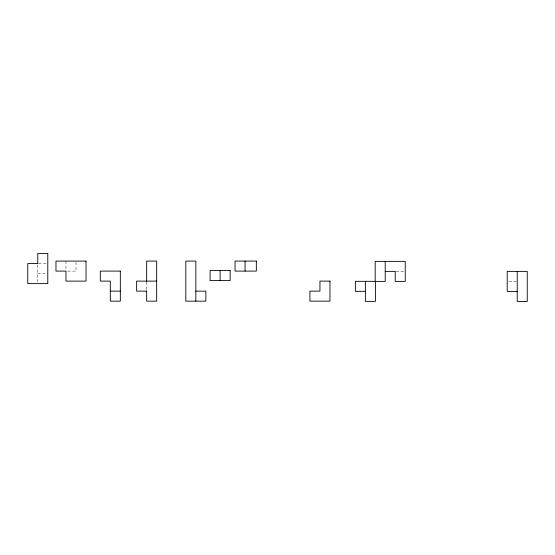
<?xml version="1.0" encoding="UTF-8"?>
<svg xmlns="http://www.w3.org/2000/svg" width="555" height="555" viewBox="0 0 555 555"><rect width="100%" height="100%" fill="white"/><g stroke="black" fill="none" stroke-linecap="round" stroke-linejoin="round"><path stroke-width="0.42" stroke-dasharray="2.77 2.08" d="M46.12 263.583L37.768 263.583L37.768 281.954M67.654 271.097L76 271.097L76 261.911M396.062 271.381L404.415 271.381M37.768 273.601L47.792 273.601M508.879 281.399L516.393 281.399M146.652 281.954L146.652 290.3M65.983 261.079L65.983 270.264"/><path stroke-width="0.83" d="M385.212 271.381L395.229 271.381L395.229 281.399L405.247 281.399L405.247 261.363L375.187 261.363L375.187 281.399L385.212 281.399L385.212 261.363M156.67 281.114L136.634 281.114L136.634 291.132L146.652 291.132M110.313 291.132L120.331 291.132M195.839 291.132L205.863 291.132L205.863 301.157L185.821 301.157L185.821 261.079L195.839 261.079L195.839 301.157M365.384 291.354L355.366 291.354L355.366 281.329L375.402 281.329L375.402 301.372L365.384 301.372L365.384 281.329M517.232 291.417L507.208 291.417L507.208 271.381L527.25 271.381L527.25 301.441L517.232 301.441L517.232 271.381M245.067 261.079L245.067 271.097M220.113 270.576L220.113 280.594M146.652 281.545L146.652 261.079L156.67 261.079L156.67 301.157L146.652 301.157L146.652 290.924M47.792 253.559L37.768 253.559L37.768 263.583L27.75 263.583L27.75 283.619L47.792 283.619L47.792 253.559M86.025 261.079L55.965 261.079L55.965 271.097L65.983 271.097L65.983 281.114L86.025 281.114L86.025 261.079M256.341 261.079L235.049 261.079L235.049 271.097L256.341 271.097L256.341 261.079M230.131 270.576L210.088 270.576L210.088 280.594L230.131 280.594L230.131 270.576M120.331 271.097L100.288 271.097L100.288 281.114L110.313 281.114L110.313 301.157L120.331 301.157L120.331 271.097M329.968 281.114L319.944 281.114L319.944 291.132L309.926 291.132L309.926 301.157L329.968 301.157L329.968 281.114"/></g></svg>
